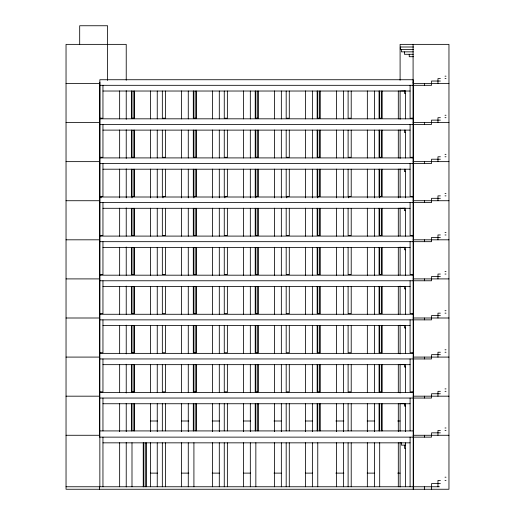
<?xml version="1.0" encoding="UTF-8"?>
<svg xmlns="http://www.w3.org/2000/svg" width="515" height="515" viewBox="0 0 515 515"><rect width="100%" height="100%" fill="white"/><g stroke="black" fill="none" stroke-linecap="round" stroke-linejoin="round"><path stroke-width="0.77" d="M404.449 445.14L404.449 448.346L405.659 448.346M404.449 403.67L404.449 406.103L405.659 406.103M404.449 364.575L404.449 367.008L405.659 367.008M404.449 325.486L404.449 327.92L405.659 327.92M404.449 286.398L404.449 288.831L405.659 288.831M404.449 247.309L404.449 249.736L405.659 249.736M404.449 208.215L404.449 210.648L405.659 210.648M404.449 169.126L404.449 171.559L405.659 171.559M404.449 130.038L404.449 132.464L405.659 132.464M404.449 90.943L404.449 93.376L405.659 93.376M404.449 51.854L404.449 54.287L413.288 54.287M409.232 54.287L409.232 56.714L413.481 56.714M413.597 46.994L400.329 46.994L400.329 49.421L413.597 49.421M413.358 51.854L401.397 51.854L401.397 49.421M445.005 76.168L446.016 76.168M440.389 78.602L437.962 78.602L437.962 83.462M445.005 78.602L446.016 78.602M440.389 81.035L431.544 81.035L431.544 85.316L99.852 85.316M99.852 82.213L99.607 437.132L431.544 437.132L431.544 432.845L440.389 432.845M413.197 82.213L413.448 489.25M66.036 83.456L99.614 83.456M413.088 83.456L448.964 83.456M401.397 90.943L405.382 90.943M102.955 91.026L410.094 91.026M445.005 115.257L446.016 115.257M440.389 117.69L437.962 117.69L437.962 122.557M445.005 117.69L446.016 117.69M99.852 118.199L102.955 118.199L102.955 85.316M413.197 118.199L410.094 118.199L410.094 85.316M99.852 118.823L413.197 118.823M440.389 120.124L431.544 120.124L431.544 124.405L99.852 124.405M66.036 122.544L99.614 122.544M413.088 122.544L448.964 122.544M102.955 130.115L410.094 130.115M445.005 154.352L446.016 154.352M440.389 156.779L437.962 156.779L437.962 161.646M445.005 156.779L446.016 156.779M99.852 157.287L102.955 157.287L102.955 124.405M413.197 157.287L410.094 157.287L410.094 124.405M99.852 157.912L413.197 157.912M440.389 159.212L431.544 159.212L431.544 163.5L99.852 163.5M66.036 161.639L99.614 161.639M413.088 161.639L448.964 161.639M102.955 169.203L410.094 169.203M445.005 193.44L446.016 193.44M440.389 195.874L437.962 195.874L437.962 200.734M445.005 195.874L446.016 195.874M99.852 196.376L102.955 196.376L102.955 163.5M413.197 196.376L410.094 196.376L410.094 163.5M99.852 197.007L413.197 197.007M440.389 198.307L431.544 198.307L431.544 202.588L99.852 202.588M66.036 200.728L99.614 200.728M413.088 200.728L448.964 200.728M401.397 208.215L405.382 208.215M102.955 208.298L410.094 208.298M445.005 232.529L446.016 232.529M440.389 234.962L437.962 234.962L437.962 239.829M445.005 234.962L446.016 234.962M99.852 235.471L102.955 235.471L102.955 202.588M413.197 235.471L410.094 235.471L410.094 202.588M99.852 236.095L413.197 236.095M440.389 237.396L431.544 237.396L431.544 241.677L99.852 241.677M66.036 239.816L99.614 239.816M413.088 239.816L448.964 239.816M401.397 247.309L405.382 247.309M102.955 247.387L410.094 247.387M445.005 271.624L446.016 271.624M440.389 274.051L437.962 274.051L437.962 278.918M445.005 274.051L446.016 274.051M99.852 274.559L102.955 274.559L102.955 241.677M413.197 274.559L410.094 274.559L410.094 241.677M99.852 275.184L413.197 275.184M440.389 276.484L431.544 276.484L431.544 280.772L99.852 280.772M66.036 278.905L99.614 278.905M413.088 278.905L448.964 278.905M401.397 286.398L405.382 286.398M102.955 286.475L410.094 286.475M445.005 310.712L446.016 310.712M440.389 313.146L437.962 313.146L437.962 318.006M445.005 313.146L446.016 313.146M99.852 313.648L102.955 313.648L102.955 280.772M413.197 313.648L410.094 313.648L410.094 280.772M99.852 314.272L413.197 314.272M440.389 315.573L431.544 315.573L431.544 319.86L99.852 319.86M66.036 318L99.614 318M413.088 318L448.964 318M401.397 325.486L405.382 325.486M102.955 325.57L410.094 325.57M445.005 349.801L446.016 349.801M440.389 352.234L437.962 352.234L437.962 357.101M445.005 352.234L446.016 352.234M99.852 352.736L102.955 352.736L102.955 319.86M413.197 352.736L410.094 352.736L410.094 319.86M99.852 353.367L413.197 353.367M440.389 354.668L431.544 354.668L431.544 358.949L99.852 358.949M66.036 357.088L99.614 357.088M413.088 357.088L448.964 357.088M401.397 364.575L405.382 364.575M102.955 364.659L410.094 364.659M445.005 388.896L446.016 388.896M440.389 391.323L437.962 391.323L437.962 396.19M445.005 391.323L446.016 391.323M99.852 391.831L102.955 391.831L102.955 358.949M413.197 391.831L410.094 391.831L410.094 358.949M99.852 392.456L413.197 392.456M440.389 393.756L431.544 393.756L431.544 398.044L99.852 398.044M66.036 396.177L99.614 396.177M413.088 396.177L448.964 396.177M401.397 403.67L405.382 403.67M102.955 403.747L410.094 403.747M150.322 421L157.545 421M181.641 421L188.87 421M212.161 421L219.39 421M243.486 421L250.715 421M274.006 421L281.235 421M305.324 421L312.553 421M335.844 421L343.878 421M367.169 421L374.399 421M397.689 421L400.097 421M445.005 427.984L446.016 427.984M440.389 430.418L437.962 430.418L437.962 435.278M445.005 430.418L446.016 430.418M99.852 430.92L413.197 430.92M66.036 435.272L99.614 435.272M413.088 435.272L448.964 435.272M102.955 442.842L410.094 442.842M405.382 445.14L401.397 445.14L401.397 442.739M150.322 473.118L157.545 473.118M181.641 473.118L188.87 473.118M212.161 473.118L219.39 473.118M243.486 473.118L250.715 473.118M274.006 473.118L281.235 473.118M305.324 473.118L312.553 473.118M335.844 473.118L343.878 473.118M367.169 473.118L374.399 473.118M397.689 473.118L400.097 473.118M445.005 477.193L446.016 477.193M440.389 480.398L437.962 480.398L437.962 486.81M445.005 480.398L446.016 480.398M440.389 483.604L431.544 483.604L431.544 489.25M66.036 486.765L439.404 486.765M424.527 83.456L424.527 85.316M424.527 122.544L424.527 124.405M424.527 161.639L424.527 163.5M424.527 200.728L424.527 202.588M424.527 239.816L424.527 241.677M424.527 278.905L424.527 280.772M424.527 318L424.527 319.86M424.527 357.088L424.527 358.949M424.527 396.177L424.527 398.044M424.527 435.272L424.527 437.132M424.527 486.81L424.527 489.25M413.197 489.25L413.197 79.735L99.852 79.735L99.852 486.765M413.088 44.367L413.088 82.658M410.094 398.044L410.094 430.92M410.094 437.132L410.094 486.765M405.44 91.026L405.44 118.914M405.44 130.115L405.44 158.002M405.44 169.203L405.44 197.895M405.44 208.298L405.44 236.185M405.44 247.387L405.44 275.274M405.44 286.475L405.44 314.369M405.44 325.57L405.44 353.457M405.44 364.659L405.44 392.546M405.44 403.747L405.44 431.641M405.44 442.842L405.44 486.765M400.097 80.263L400.097 44.367L448.964 44.367L448.964 489.25L66.036 489.25L66.036 44.367L126.227 44.367L126.227 80.263M400.097 90.634L400.097 119.358M400.097 129.729L400.097 158.446M400.097 168.817L400.097 197.535M400.097 207.905L400.097 235.831M400.097 246.994L400.097 274.92M400.097 286.089L400.097 314.008M400.097 325.177L400.097 353.895M400.097 364.266L400.097 392.99M400.097 403.361L400.097 431.28M400.097 442.417L400.097 486.945M398.307 90.917L398.307 118.907M398.307 130.005L398.307 157.996M398.307 169.094L398.307 197.889M398.307 208.189L398.307 236.179M398.307 247.277L398.307 275.268M398.307 286.366L398.307 314.356M398.307 325.461L398.307 353.451M398.307 364.549L398.307 392.539M398.307 403.638L398.307 431.628M398.307 442.733L398.307 486.765M382.175 91.026L382.175 118.199L379.072 118.199L379.072 91.026M382.175 130.115L382.175 157.287L379.072 157.287L379.072 130.115M382.175 169.203L382.175 196.376L379.072 196.376L379.072 169.203M382.175 208.298L382.175 235.471L379.072 235.471L379.072 208.298M382.175 247.387L382.175 274.559L379.072 274.559L379.072 247.387M382.175 286.475L382.175 313.648L379.072 313.648L379.072 286.475M382.175 325.57L382.175 352.736L379.072 352.736L379.072 325.57M382.175 364.659L382.175 391.831L379.072 391.831L379.072 364.659M382.175 403.747L382.175 430.92M381.557 91.026L381.557 118.199M381.557 130.115L381.557 157.287M381.557 169.203L381.557 196.376M381.557 208.298L381.557 235.471M381.557 247.387L381.557 274.559M381.557 286.475L381.557 313.648M381.557 325.57L381.557 352.736M381.557 364.659L381.557 391.831M381.557 403.747L381.557 430.92M379.69 91.026L379.69 118.199M379.69 130.115L379.69 157.287M379.69 169.203L379.69 197.889M379.69 208.298L379.69 235.471M379.69 247.387L379.69 274.559M379.69 286.475L379.69 313.648M379.69 325.57L379.69 352.736M379.69 364.659L379.69 391.831M379.69 403.747L379.69 430.92M379.69 442.733L379.69 486.765M379.072 403.747L379.072 430.92M374.418 91.026L374.418 118.914M374.418 130.115L374.418 158.002M374.418 169.203L374.418 197.895M374.418 208.298L374.418 236.185M374.418 247.387L374.418 275.274M374.418 286.475L374.418 314.369M374.418 325.57L374.418 353.457M374.418 364.659L374.418 392.546M374.418 403.747L374.418 431.641M374.418 442.842L374.418 486.765M367.343 90.917L367.343 118.907M367.343 130.005L367.343 157.996M367.343 169.094L367.343 197.889M367.343 208.189L367.343 236.179M367.343 247.277L367.343 275.268M367.343 286.366L367.343 314.356M367.343 325.461L367.343 353.451M367.343 364.549L367.343 392.539M367.343 403.638L367.343 431.628M367.343 442.733L367.343 486.765M351.211 91.026L351.211 118.199L348.108 118.199L348.108 91.026M351.211 130.115L351.211 157.287L348.108 157.287L348.108 130.115M351.211 169.203L351.211 196.376L348.108 196.376L348.108 169.203M351.211 208.298L351.211 235.471L348.108 235.471L348.108 208.298M351.211 247.387L351.211 274.559L348.108 274.559L348.108 247.387M351.211 286.475L351.211 313.648L348.108 313.648L348.108 286.475M351.211 325.57L351.211 352.736L348.108 352.736L348.108 325.57M351.211 364.659L351.211 391.831L348.108 391.831L348.108 364.659M351.211 403.747L351.211 430.92M351.211 442.842L351.211 486.765M348.732 196.286L348.732 197.889M348.108 403.747L348.108 430.92M348.108 442.842L348.108 486.765M343.396 91.026L343.396 118.914M343.396 130.115L343.396 158.002M343.396 169.203L343.396 197.895M343.396 208.298L343.396 236.185M343.396 247.387L343.396 275.274M343.396 286.475L343.396 314.369M343.396 325.57L343.396 353.457M343.396 364.659L343.396 392.546M343.396 403.747L343.396 431.641M343.396 442.842L343.396 486.765M336.385 90.917L336.385 118.907M336.385 130.005L336.385 157.996M336.385 169.094L336.385 197.889M336.385 208.189L336.385 236.179M336.385 247.277L336.385 275.268M336.385 286.366L336.385 314.356M336.385 325.461L336.385 353.451M336.385 364.549L336.385 392.539M336.385 403.638L336.385 431.628M336.385 442.733L336.385 486.765M320.253 91.026L320.253 118.199L317.15 118.199L317.15 91.026M320.253 130.115L320.253 157.287L317.15 157.287L317.15 130.115M320.253 169.203L320.253 196.376L317.15 196.376L317.15 169.203M320.253 208.298L320.253 235.471L317.15 235.471L317.15 208.298M320.253 247.387L320.253 274.559L317.15 274.559L317.15 247.387M320.253 286.475L320.253 313.648L317.15 313.648L317.15 286.475M320.253 325.57L320.253 352.736L317.15 352.736L317.15 325.57M320.253 364.659L320.253 391.831L317.15 391.831L317.15 364.659M320.253 403.747L320.253 430.92M319.628 91.026L319.628 118.199M319.628 130.115L319.628 157.287M319.628 169.203L319.628 196.376M319.628 208.298L319.628 235.471M319.628 247.387L319.628 274.559M319.628 286.475L319.628 313.648M319.628 325.57L319.628 352.736M319.628 364.659L319.628 391.831M319.628 403.747L319.628 430.92M317.768 91.026L317.768 118.199M317.768 130.115L317.768 157.287M317.768 169.203L317.768 197.889M317.768 208.298L317.768 235.471M317.768 247.387L317.768 274.559M317.768 286.475L317.768 313.648M317.768 325.57L317.768 352.736M317.768 364.659L317.768 391.831M317.768 403.747L317.768 430.92M317.768 442.733L317.768 486.765M317.15 403.747L317.15 430.92M312.373 91.026L312.373 118.914M312.373 130.115L312.373 158.002M312.373 169.203L312.373 197.895M312.373 208.298L312.373 236.185M312.373 247.387L312.373 275.274M312.373 286.475L312.373 314.369M312.373 325.57L312.373 353.457M312.373 364.659L312.373 392.546M312.373 403.747L312.373 431.641M312.373 442.842L312.373 486.765M305.421 90.917L305.421 118.907M305.421 130.005L305.421 157.996M305.421 169.094L305.421 197.889M305.421 208.189L305.421 236.179M305.421 247.277L305.421 275.268M305.421 286.366L305.421 314.356M305.421 325.461L305.421 353.451M305.421 364.549L305.421 392.539M305.421 403.638L305.421 431.628M305.421 442.733L305.421 486.765M289.288 91.026L289.288 118.199L286.186 118.199L286.186 91.026M289.288 130.115L289.288 157.287L286.186 157.287L286.186 130.115M289.288 169.203L289.288 196.376L286.186 196.376L286.186 169.203M289.288 208.298L289.288 235.471L286.186 235.471L286.186 208.298M289.288 247.387L289.288 274.559L286.186 274.559L286.186 247.387M289.288 286.475L289.288 313.648L286.186 313.648L286.186 286.475M289.288 325.57L289.288 352.736L286.186 352.736L286.186 325.57M289.288 364.659L289.288 391.831L286.186 391.831L286.186 364.659M289.288 403.747L289.288 430.92M289.288 442.842L289.288 486.765M286.803 196.286L286.803 197.889M286.186 403.747L286.186 430.92M286.186 442.842L286.186 486.765M281.345 91.026L281.345 118.914M281.345 130.115L281.345 158.002M281.345 169.203L281.345 197.895M281.345 208.298L281.345 236.185M281.345 247.387L281.345 275.274M281.345 286.475L281.345 314.369M281.345 325.57L281.345 353.457M281.345 364.659L281.345 392.546M281.345 403.747L281.345 431.641M281.345 442.842L281.345 486.765M274.456 90.917L274.456 118.907M274.456 130.005L274.456 157.996M274.456 169.094L274.456 197.889M274.456 208.189L274.456 236.179M274.456 247.277L274.456 275.268M274.456 286.366L274.456 314.356M274.456 325.461L274.456 353.451M274.456 364.549L274.456 392.539M274.456 403.638L274.456 431.628M274.456 442.733L274.456 486.765M258.324 91.026L258.324 118.199L255.221 118.199L255.221 91.026M258.324 130.115L258.324 157.287L255.221 157.287L255.221 130.115M258.324 169.203L258.324 196.376L255.221 196.376L255.221 169.203M258.324 208.298L258.324 235.471L255.221 235.471L255.221 208.298M258.324 247.387L258.324 274.559L255.221 274.559L255.221 247.387M258.324 286.475L258.324 313.648L255.221 313.648L255.221 286.475M258.324 325.57L258.324 352.736L255.221 352.736L255.221 325.57M258.324 364.659L258.324 391.831L255.221 391.831L255.221 364.659M258.324 403.747L258.324 430.92M257.706 91.026L257.706 118.199M257.706 130.115L257.706 157.287M257.706 169.203L257.706 196.376M257.706 208.298L257.706 235.471M257.706 247.387L257.706 274.559M257.706 286.475L257.706 313.648M257.706 325.57L257.706 352.736M257.706 364.659L257.706 391.831M257.706 403.747L257.706 430.92M255.846 91.026L255.846 118.199M255.846 130.115L255.846 157.287M255.846 169.203L255.846 197.889M255.846 208.298L255.846 235.471M255.846 247.387L255.846 274.559M255.846 286.475L255.846 313.648M255.846 325.57L255.846 352.736M255.846 364.659L255.846 391.831M255.846 403.747L255.846 430.92M255.846 442.733L255.846 486.765M255.221 403.747L255.221 430.92M250.322 91.026L250.322 118.914M250.322 130.115L250.322 158.002M250.322 169.203L250.322 197.895M250.322 208.298L250.322 236.185M250.322 247.387L250.322 275.274M250.322 286.475L250.322 314.369M250.322 325.57L250.322 353.457M250.322 364.659L250.322 392.546M250.322 403.747L250.322 431.641M250.322 442.842L250.322 486.765M243.498 90.917L243.498 118.907M243.498 130.005L243.498 157.996M243.498 169.094L243.498 197.889M243.498 208.189L243.498 236.179M243.498 247.277L243.498 275.268M243.498 286.366L243.498 314.356M243.498 325.461L243.498 353.451M243.498 364.549L243.498 392.539M243.498 403.638L243.498 431.628M243.498 442.733L243.498 486.765M227.366 91.026L227.366 118.199L224.263 118.199L224.263 91.026M227.366 130.115L227.366 157.287L224.263 157.287L224.263 130.115M227.366 169.203L227.366 196.376L224.263 196.376L224.263 169.203M227.366 208.298L227.366 235.471L224.263 235.471L224.263 208.298M227.366 247.387L227.366 274.559L224.263 274.559L224.263 247.387M227.366 286.475L227.366 313.648L224.263 313.648L224.263 286.475M227.366 325.57L227.366 352.736L224.263 352.736L224.263 325.57M227.366 364.659L227.366 391.831L224.263 391.831L224.263 364.659M227.366 403.747L227.366 430.92M227.366 442.842L227.366 486.765M224.881 196.286L224.881 197.889M224.263 403.747L224.263 430.92M224.263 442.842L224.263 486.765M219.3 91.026L219.3 118.914M219.3 130.115L219.3 158.002M219.3 169.203L219.3 197.895M219.3 208.298L219.3 236.185M219.3 247.387L219.3 275.274M219.3 286.475L219.3 314.369M219.3 325.57L219.3 353.457M219.3 364.659L219.3 392.546M219.3 403.747L219.3 431.641M219.3 442.842L219.3 486.765M212.534 90.917L212.534 118.907M212.534 130.005L212.534 157.996M212.534 169.094L212.534 197.889M212.534 208.189L212.534 236.179M212.534 247.277L212.534 275.268M212.534 286.366L212.534 314.356M212.534 325.461L212.534 353.451M212.534 364.549L212.534 392.539M212.534 403.638L212.534 431.628M212.534 442.733L212.534 486.765M196.402 91.026L196.402 118.199L193.299 118.199L193.299 91.026M196.402 130.115L196.402 157.287L193.299 157.287L193.299 130.115M196.402 169.203L196.402 196.376L193.299 196.376L193.299 169.203M196.402 208.298L196.402 235.471L193.299 235.471L193.299 208.298M196.402 247.387L196.402 274.559L193.299 274.559L193.299 247.387M196.402 286.475L196.402 313.648L193.299 313.648L193.299 286.475M196.402 325.57L196.402 352.736L193.299 352.736L193.299 325.57M196.402 364.659L196.402 391.831L193.299 391.831L193.299 364.659M196.402 403.747L196.402 430.92M195.784 91.026L195.784 118.199M195.784 130.115L195.784 157.287M195.784 169.203L195.784 196.376M195.784 208.298L195.784 235.471M195.784 247.387L195.784 274.559M195.784 286.475L195.784 313.648M195.784 325.57L195.784 352.736M195.784 364.659L195.784 391.831M195.784 403.747L195.784 430.92M193.917 91.026L193.917 118.199M193.917 130.115L193.917 157.287M193.917 169.203L193.917 197.889M193.917 208.298L193.917 235.471M193.917 247.387L193.917 274.559M193.917 286.475L193.917 313.648M193.917 325.57L193.917 352.736M193.917 364.659L193.917 391.831M193.917 403.747L193.917 430.92M193.917 442.733L193.917 486.765M193.299 403.747L193.299 430.92M188.271 91.026L188.271 118.914M188.271 130.115L188.271 158.002M188.271 169.203L188.271 197.895M188.271 208.298L188.271 236.185M188.271 247.387L188.271 275.274M188.271 286.475L188.271 314.369M188.271 325.57L188.271 353.457M188.271 364.659L188.271 392.546M188.271 403.747L188.271 431.641M188.271 442.842L188.271 486.765M181.57 90.917L181.57 118.907M181.57 130.005L181.57 157.996M181.57 169.094L181.57 197.889M181.57 208.189L181.57 236.179M181.57 247.277L181.57 275.268M181.57 286.366L181.57 314.356M181.57 325.461L181.57 353.451M181.57 364.549L181.57 392.539M181.57 403.638L181.57 431.628M181.57 442.733L181.57 486.765M165.437 91.026L165.437 118.199L162.334 118.199L162.334 91.026M165.437 130.115L165.437 157.287L162.334 157.287L162.334 130.115M165.437 169.203L165.437 196.376L162.334 196.376L162.334 169.203M165.437 208.298L165.437 235.471L162.334 235.471L162.334 208.298M165.437 247.387L165.437 274.559L162.334 274.559L162.334 247.387M165.437 286.475L165.437 313.648L162.334 313.648L162.334 286.475M165.437 325.57L165.437 352.736L162.334 352.736L162.334 325.57M165.437 364.659L165.437 391.831L162.334 391.831L162.334 364.659M165.437 403.747L165.437 430.92M165.437 442.842L165.437 486.765M162.959 196.286L162.959 197.889M162.334 403.747L162.334 430.92M162.334 442.842L162.334 486.765M157.249 91.026L157.249 118.914M157.249 130.115L157.249 158.002M157.249 169.203L157.249 197.895M157.249 208.298L157.249 236.185M157.249 247.387L157.249 275.274M157.249 286.475L157.249 314.369M157.249 325.57L157.249 353.457M157.249 364.659L157.249 392.546M157.249 403.747L157.249 431.641M157.249 442.842L157.249 486.765M150.612 90.917L150.612 118.907M150.612 130.005L150.612 157.996M150.612 169.094L150.612 197.889M150.612 208.189L150.612 236.179M150.612 247.277L150.612 275.268M150.612 286.366L150.612 314.356M150.612 325.461L150.612 353.451M150.612 364.549L150.612 392.539M150.612 403.638L150.612 431.628M150.612 442.733L150.612 486.765M146.344 442.842L146.344 486.765M145.726 442.842L145.726 486.765M143.859 442.842L143.859 486.765M143.241 442.842L143.241 486.765M134.479 91.026L134.479 118.199L131.377 118.199L131.377 91.026M134.479 130.115L134.479 157.287L131.377 157.287L131.377 130.115M134.479 169.203L134.479 196.376L131.377 196.376L131.377 169.203M134.479 208.298L134.479 235.471L131.377 235.471L131.377 208.298M134.479 247.387L134.479 274.559L131.377 274.559L131.377 247.387M134.479 286.475L134.479 313.648L131.377 313.648L131.377 286.475M134.479 325.57L134.479 352.736L131.377 352.736L131.377 325.57M134.479 364.659L134.479 391.831L131.377 391.831L131.377 364.659M134.479 403.747L134.479 430.92M133.855 91.026L133.855 118.199M133.855 130.115L133.855 157.287M133.855 169.203L133.855 196.376M133.855 208.298L133.855 235.471M133.855 247.387L133.855 274.559M133.855 286.475L133.855 313.648M133.855 325.57L133.855 352.736M133.855 364.659L133.855 391.831M133.855 403.747L133.855 430.92M131.995 91.026L131.995 118.199M131.995 130.115L131.995 157.287M131.995 169.203L131.995 197.889M131.995 208.298L131.995 235.471M131.995 247.387L131.995 274.559M131.995 286.475L131.995 313.648M131.995 325.57L131.995 352.736M131.995 364.659L131.995 391.831M131.995 403.747L131.995 430.92M131.995 442.733L131.995 486.765M131.377 403.747L131.377 430.92M126.227 90.634L126.227 119.358M126.227 129.729L126.227 158.446M126.227 168.817L126.227 197.895M126.227 207.905L126.227 236.185M126.227 246.994L126.227 275.274M126.227 286.089L126.227 314.369M126.227 325.177L126.227 353.895M126.227 364.266L126.227 392.99M126.227 403.361L126.227 431.641M126.227 442.417L126.227 486.945M119.647 90.917L119.647 118.907M119.647 130.005L119.647 157.996M119.647 169.094L119.647 197.889M119.647 208.189L119.647 236.179M119.647 247.277L119.647 275.268M119.647 286.366L119.647 314.356M119.647 325.461L119.647 353.451M119.647 364.549L119.647 392.539M119.647 403.638L119.647 431.628M119.647 442.733L119.647 486.765M107.609 80.462L107.609 25.75L79.69 25.75L79.69 44.258M102.955 398.044L102.955 430.92M102.955 437.132L102.955 486.765M101.03 196.286L101.03 197.889M99.607 486.765L99.607 489.25"/></g></svg>
